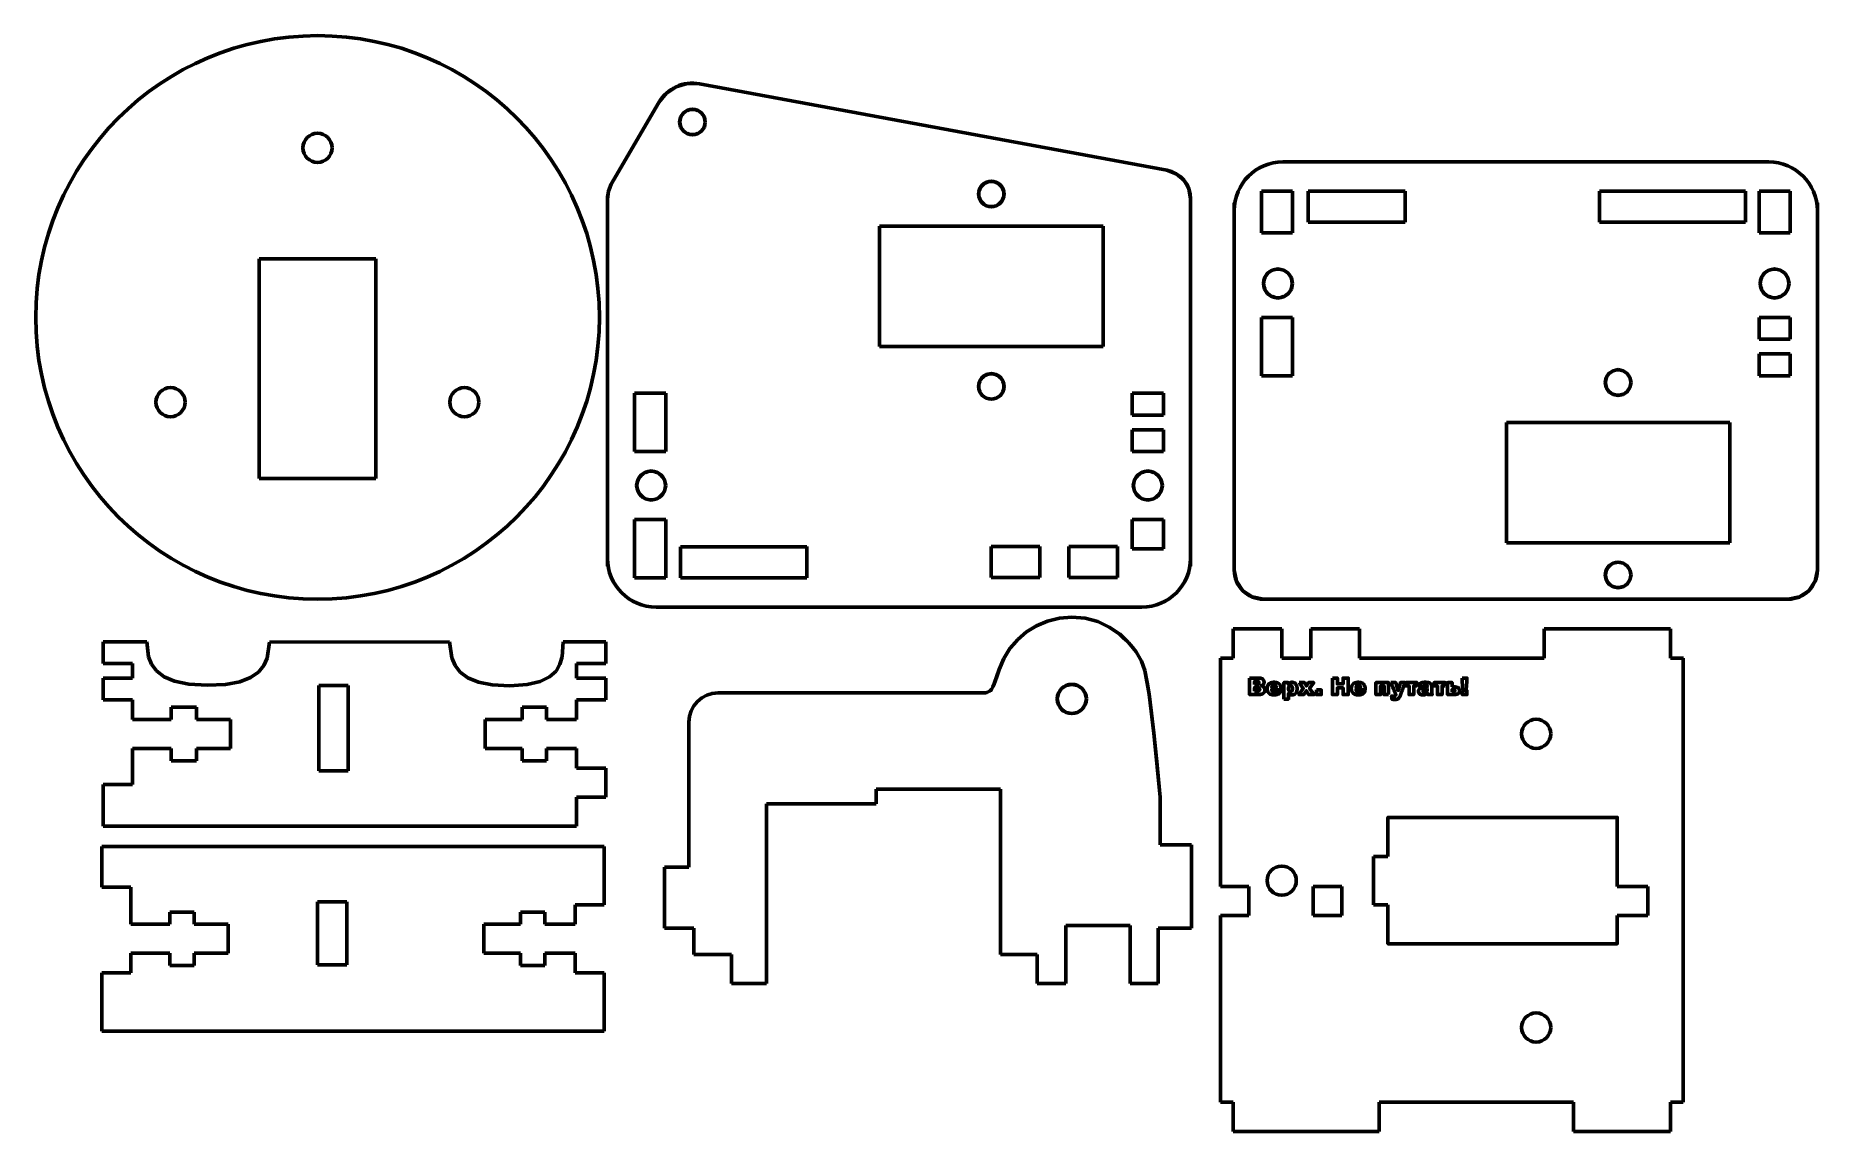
# Model space of a CAD drawing. Header units: millimetres. Extents: x -199 to -16, y -82 to 31.
import ezdxf

# ---------------------------------------------------------------- set-up
doc = ezdxf.new("R2010")
doc.units = ezdxf.units.MM
for name, pattern in [('K5LT32768', [0]), ('K5LT_AUXILIARY', [0]), ('K5LT_BASIC', [0])]:
    doc.linetypes.add(name, pattern=pattern)

msp = doc.modelspace()

# ---------------------------------------------------------------- linework, layer by layer
at = {"color": 1, "linetype": 'K5LT32768', "lineweight": 60, "true_color": 0xff0000}
for p, q in [((-134.28, 25.09), (-133.27, 25.75)), ((-133.27, 25.75), (-132.11, 26.08)), ((-132.11, 26.08), (-130.88, 26.05)), ((-130.88, 26.05), (-82.81, 17.16)), ((-82.81, 17.16), (-130.88, 26.05)), ((-139.95, 15.72), (-135.06, 24.13)), ((-135.06, 24.13), (-139.95, 15.72)), ((-135.06, 24.13), (-134.28, 25.09)), ((-132.93, 22.12), (-132.82, 22.63)), ((-132.82, 21.6), (-132.93, 22.12)), ((-132.82, 22.63), (-132.54, 23.05)), ((-132.54, 23.05), (-132.12, 23.34)), ((-132.12, 23.34), (-131.6, 23.44)), ((-131.6, 23.44), (-131.09, 23.34)), ((-131.09, 23.34), (-130.67, 23.05)), ((-130.67, 23.05), (-130.38, 22.63)), ((-130.38, 22.63), (-130.28, 22.12)), ((-130.28, 22.12), (-130.38, 21.6)), ((-132.54, 21.18), (-132.82, 21.6)), ((-132.12, 20.9), (-132.54, 21.18)), ((-131.6, 20.79), (-132.12, 20.9)), ((-131.09, 20.9), (-131.6, 20.79)), ((-130.67, 21.18), (-131.09, 20.9)), ((-130.38, 21.6), (-130.67, 21.18)), ((-82.81, 17.16), (-81.82, 16.79)), ((-81.82, 16.79), (-81.05, 16.13)), ((-20.86, 18.01), (-70.86, 18.01)), ((-140.35, 14.21), (-140.25, 14.99)), ((-140.25, 14.99), (-139.95, 15.72)), ((-102.18, 14.71), (-102.07, 15.23)), ((-102.07, 14.2), (-102.18, 14.71)), ((-102.07, 15.23), (-101.79, 15.65)), ((-101.79, 15.65), (-101.37, 15.93)), ((-101.37, 15.93), (-100.85, 16.04)), ((-100.85, 16.04), (-100.34, 15.93)), ((-100.34, 15.93), (-99.91, 15.65)), ((-99.91, 15.65), (-99.63, 15.23)), ((-99.63, 15.23), (-99.53, 14.71)), ((-99.53, 14.71), (-99.63, 14.2)), ((-81.05, 16.13), (-80.53, 15.25)), ((-80.53, 15.25), (-80.35, 14.21)), ((-73.06, 10.71), (-73.06, 15.01)), ((-73.06, 15.01), (-69.86, 15.01)), ((-73.06, 15.01), (-69.86, 15.01)), ((-73.06, 10.71), (-73.06, 15.01)), ((-69.86, 15.01), (-69.86, 10.71)), ((-69.86, 15.01), (-69.86, 10.71)), ((-68.26, 11.81), (-68.26, 15.01)), ((-68.26, 15.01), (-58.26, 15.01)), ((-68.26, 15.01), (-58.26, 15.01)), ((-68.26, 11.81), (-68.26, 15.01)), ((-58.26, 15.01), (-58.26, 11.81)), ((-58.26, 15.01), (-58.26, 11.81)), ((-38.26, 15.01), (-23.26, 15.01)), ((-38.26, 11.81), (-38.26, 15.01)), ((-38.26, 15.01), (-23.26, 15.01)), ((-38.26, 11.81), (-38.26, 15.01)), ((-23.26, 15.01), (-23.26, 11.81)), ((-23.26, 15.01), (-23.26, 11.81)), ((-21.86, 10.71), (-21.86, 15.01)), ((-21.86, 15.01), (-18.66, 15.01)), ((-21.86, 15.01), (-18.66, 15.01)), ((-21.86, 10.71), (-21.86, 15.01)), ((-18.66, 15.01), (-18.66, 10.71)), ((-18.66, 15.01), (-18.66, 10.71)), ((-140.35, -23.59), (-140.35, 14.21)), ((-140.35, 14.21), (-140.35, -22.79)), ((-101.79, 13.77), (-102.07, 14.2)), ((-101.37, 13.49), (-101.79, 13.77)), ((-100.85, 13.39), (-101.37, 13.49)), ((-100.34, 13.49), (-100.85, 13.39)), ((-99.91, 13.77), (-100.34, 13.49)), ((-99.63, 14.2), (-99.91, 13.77)), ((-80.35, 14.21), (-80.35, -23.59)), ((-80.35, -22.79), (-80.35, 14.21)), ((-75.86, 13.81), (-75.86, -23.99)), ((-75.86, 13.01), (-75.86, -23.99)), ((-15.86, -23.99), (-15.86, 13.81)), ((-15.86, -23.99), (-15.86, 13.01)), ((-112.35, -0.99), (-112.35, 11.41)), ((-112.35, 11.41), (-89.35, 11.41)), ((-89.35, 11.41), (-112.35, 11.41)), ((-112.35, 11.41), (-112.35, -0.99)), ((-89.35, 11.41), (-89.35, -0.99)), ((-89.35, -0.99), (-89.35, 11.41)), ((-58.26, 11.81), (-68.26, 11.81)), ((-58.26, 11.81), (-68.26, 11.81)), ((-23.26, 11.81), (-38.26, 11.81)), ((-23.26, 11.81), (-38.26, 11.81)), ((-69.86, 10.71), (-73.06, 10.71)), ((-69.86, 10.71), (-73.06, 10.71)), ((-18.66, 10.71), (-21.86, 10.71)), ((-18.66, 10.71), (-21.86, 10.71)), ((-176.18, -14.57), (-176.18, 8.03)), ((-176.18, 8.03), (-164.18, 8.03)), ((-164.18, 8.03), (-164.18, -14.57)), ((-72.74, 6.1), (-72.86, 5.51)), ((-72.86, 5.51), (-72.74, 4.93)), ((-72.42, 6.57), (-72.74, 6.1)), ((-71.94, 6.89), (-72.42, 6.57)), ((-71.36, 7.01), (-71.94, 6.89)), ((-70.77, 6.89), (-71.36, 7.01)), ((-70.3, 6.57), (-70.77, 6.89)), ((-69.98, 6.1), (-70.3, 6.57)), ((-69.86, 5.51), (-69.98, 6.1)), ((-69.98, 4.93), (-69.86, 5.51)), ((-21.64, 6.1), (-21.76, 5.51)), ((-21.76, 5.51), (-21.64, 4.93)), ((-21.32, 6.57), (-21.64, 6.1)), ((-20.84, 6.89), (-21.32, 6.57)), ((-20.26, 7.01), (-20.84, 6.89)), ((-19.67, 6.89), (-20.26, 7.01)), ((-19.2, 6.57), (-19.67, 6.89)), ((-18.88, 6.1), (-19.2, 6.57)), ((-18.76, 5.51), (-18.88, 6.1)), ((-18.88, 4.93), (-18.76, 5.51)), ((-72.74, 4.93), (-72.42, 4.45)), ((-72.42, 4.45), (-71.94, 4.13)), ((-71.94, 4.13), (-71.36, 4.01)), ((-71.36, 4.01), (-70.77, 4.13)), ((-70.77, 4.13), (-70.3, 4.45)), ((-70.3, 4.45), (-69.98, 4.93)), ((-21.64, 4.93), (-21.32, 4.45)), ((-21.32, 4.45), (-20.84, 4.13)), ((-20.84, 4.13), (-20.26, 4.01)), ((-20.26, 4.01), (-19.67, 4.13)), ((-19.67, 4.13), (-19.2, 4.45)), ((-19.2, 4.45), (-18.88, 4.93)), ((-73.06, 2.01), (-73.06, -3.99)), ((-69.86, 2.01), (-73.06, 2.01)), ((-73.06, 2.01), (-69.86, 2.01)), ((-73.06, -3.99), (-73.06, 2.01)), ((-69.86, -3.99), (-69.86, 2.01)), ((-69.86, 2.01), (-69.86, -3.99)), ((-21.86, -0.24), (-21.86, 2.01)), ((-21.86, 2.01), (-18.66, 2.01)), ((-21.86, 2.01), (-18.66, 2.01)), ((-21.86, -0.24), (-21.86, 2.01)), ((-18.66, 2.01), (-18.66, -0.24)), ((-18.66, 2.01), (-18.66, -0.24)), ((-89.35, -0.99), (-112.35, -0.99)), ((-112.35, -0.99), (-89.35, -0.99)), ((-18.66, -0.24), (-21.86, -0.24)), ((-18.66, -0.24), (-21.86, -0.24)), ((-21.86, -3.99), (-21.86, -1.74)), ((-21.86, -1.74), (-18.66, -1.74)), ((-21.86, -1.74), (-18.66, -1.74)), ((-21.86, -3.99), (-21.86, -1.74)), ((-18.66, -1.74), (-18.66, -3.99)), ((-18.66, -1.74), (-18.66, -3.99)), ((-36.87, -3.47), (-37.3, -3.75)), ((-36.36, -3.36), (-36.87, -3.47)), ((-35.84, -3.47), (-36.36, -3.36)), ((-35.42, -3.75), (-35.84, -3.47)), ((-102.18, -5.09), (-102.07, -4.57)), ((-102.07, -5.6), (-102.18, -5.09)), ((-102.07, -4.57), (-101.79, -4.15)), ((-101.79, -4.15), (-101.37, -3.87)), ((-101.37, -3.87), (-100.85, -3.76)), ((-100.85, -3.76), (-100.34, -3.87)), ((-100.34, -3.87), (-99.91, -4.15)), ((-99.91, -4.15), (-99.63, -4.57)), ((-99.63, -4.57), (-99.53, -5.09)), ((-99.53, -5.09), (-99.63, -5.6)), ((-73.06, -3.99), (-69.86, -3.99)), ((-69.86, -3.99), (-73.06, -3.99)), ((-37.58, -4.17), (-37.68, -4.69)), ((-37.68, -4.69), (-37.58, -5.2)), ((-37.3, -3.75), (-37.58, -4.17)), ((-37.58, -5.2), (-37.3, -5.63)), ((-35.14, -4.17), (-35.42, -3.75)), ((-35.42, -5.63), (-35.14, -5.2)), ((-35.03, -4.69), (-35.14, -4.17)), ((-35.14, -5.2), (-35.03, -4.69)), ((-18.66, -3.99), (-21.86, -3.99)), ((-18.66, -3.99), (-21.86, -3.99)), ((-134.35, -5.79), (-137.55, -5.79)), ((-137.55, -5.79), (-137.55, -11.79)), ((-137.55, -5.79), (-134.35, -5.79)), ((-137.55, -11.79), (-137.55, -5.79)), ((-134.35, -11.79), (-134.35, -5.79)), ((-134.35, -5.79), (-134.35, -11.79)), ((-101.79, -6.03), (-102.07, -5.6)), ((-101.37, -6.31), (-101.79, -6.03)), ((-100.85, -6.41), (-101.37, -6.31)), ((-100.34, -6.31), (-100.85, -6.41)), ((-99.91, -6.03), (-100.34, -6.31)), ((-99.63, -5.6), (-99.91, -6.03)), ((-83.15, -5.79), (-86.35, -5.79)), ((-86.35, -5.79), (-86.35, -8.04)), ((-83.15, -5.79), (-86.35, -5.79)), ((-86.35, -5.79), (-86.35, -8.04)), ((-83.15, -5.78), (-83.15, -5.79)), ((-83.15, -8.04), (-83.15, -5.78)), ((-83.15, -8.04), (-83.15, -5.79)), ((-37.3, -5.63), (-36.87, -5.91)), ((-36.87, -5.91), (-36.36, -6.01)), ((-36.36, -6.01), (-35.84, -5.91)), ((-35.84, -5.91), (-35.42, -5.63)), ((-86.35, -8.04), (-83.15, -8.04)), ((-86.35, -8.04), (-83.15, -8.04)), ((-24.86, -8.79), (-47.86, -8.79)), ((-47.86, -8.79), (-47.86, -21.19)), ((-47.86, -8.79), (-24.86, -8.79)), ((-47.86, -21.19), (-47.86, -8.79)), ((-24.86, -21.19), (-24.86, -8.79)), ((-24.86, -8.79), (-24.86, -21.19)), ((-86.35, -9.54), (-86.35, -9.54)), ((-86.35, -9.54), (-86.35, -11.79)), ((-83.15, -9.54), (-86.35, -9.54)), ((-83.15, -9.54), (-86.35, -9.54)), ((-86.35, -9.54), (-86.35, -11.79)), ((-83.15, -11.79), (-83.15, -9.54)), ((-83.15, -11.79), (-83.15, -9.54)), ((-137.55, -11.79), (-134.35, -11.79)), ((-134.35, -11.79), (-137.55, -11.79)), ((-86.35, -11.79), (-83.15, -11.79)), ((-86.35, -11.79), (-83.15, -11.79)), ((-164.18, -14.57), (-176.18, -14.57)), ((-137.23, -14.7), (-136.91, -14.23)), ((-136.91, -14.23), (-136.43, -13.91)), ((-136.43, -13.91), (-135.85, -13.79)), ((-135.85, -13.79), (-135.27, -13.91)), ((-135.27, -13.91), (-134.79, -14.23)), ((-134.79, -14.23), (-134.47, -14.7)), ((-86.13, -14.7), (-85.81, -14.23)), ((-85.81, -14.23), (-85.33, -13.91)), ((-85.33, -13.91), (-84.75, -13.79)), ((-84.75, -13.79), (-84.17, -13.91)), ((-84.17, -13.91), (-83.69, -14.23)), ((-83.69, -14.23), (-83.37, -14.7)), ((-137.35, -15.29), (-137.23, -14.7)), ((-137.23, -15.87), (-137.35, -15.29)), ((-136.91, -16.35), (-137.23, -15.87)), ((-136.43, -16.67), (-136.91, -16.35)), ((-134.79, -16.35), (-135.27, -16.67)), ((-134.47, -15.87), (-134.79, -16.35)), ((-134.47, -14.7), (-134.35, -15.29)), ((-134.35, -15.29), (-134.47, -15.87)), ((-86.25, -15.29), (-86.13, -14.7)), ((-86.13, -15.87), (-86.25, -15.29)), ((-85.81, -16.35), (-86.13, -15.87)), ((-85.33, -16.67), (-85.81, -16.35)), ((-83.69, -16.35), (-84.17, -16.67)), ((-83.37, -15.87), (-83.69, -16.35)), ((-83.37, -14.7), (-83.25, -15.29)), ((-83.25, -15.29), (-83.37, -15.87)), ((-135.85, -16.79), (-136.43, -16.67)), ((-135.27, -16.67), (-135.85, -16.79)), ((-84.75, -16.79), (-85.33, -16.67)), ((-84.17, -16.67), (-84.75, -16.79)), ((-134.35, -18.79), (-137.55, -18.79)), ((-137.55, -18.79), (-137.55, -24.79)), ((-137.55, -18.79), (-134.35, -18.79)), ((-137.55, -24.79), (-137.55, -18.79)), ((-134.35, -24.79), (-134.35, -18.79)), ((-134.35, -18.79), (-134.35, -24.79)), ((-83.15, -18.79), (-86.35, -18.79)), ((-86.35, -18.79), (-86.35, -21.79)), ((-86.35, -18.79), (-83.15, -18.79)), ((-86.35, -21.79), (-86.35, -18.79)), ((-83.15, -21.79), (-83.15, -18.79)), ((-83.15, -18.79), (-83.15, -21.79)), ((-119.85, -21.59), (-132.85, -21.59)), ((-132.85, -21.59), (-132.85, -24.79)), ((-132.85, -21.59), (-119.85, -21.59)), ((-132.85, -24.79), (-132.85, -21.59)), ((-119.85, -21.55), (-119.85, -21.59)), ((-119.85, -24.79), (-119.85, -21.55)), ((-119.85, -21.59), (-119.85, -24.79)), ((-100.86, -24.75), (-100.86, -21.55)), ((-100.86, -21.55), (-95.86, -21.55)), ((-100.86, -21.55), (-95.86, -21.55)), ((-100.86, -24.75), (-100.86, -21.55)), ((-95.86, -21.55), (-95.86, -24.75)), ((-95.86, -21.55), (-95.86, -24.75)), ((-92.86, -24.75), (-92.86, -21.55)), ((-92.86, -21.55), (-87.86, -21.55)), ((-92.86, -21.55), (-87.86, -21.55)), ((-92.86, -24.75), (-92.86, -21.55)), ((-87.86, -21.55), (-87.86, -24.75)), ((-87.86, -21.55), (-87.86, -24.75)), ((-86.35, -21.79), (-83.15, -21.79)), ((-83.15, -21.79), (-86.35, -21.79)), ((-47.86, -21.19), (-24.86, -21.19)), ((-24.86, -21.19), (-47.86, -21.19)), ((-37.3, -23.55), (-37.58, -23.97)), ((-36.87, -23.27), (-37.3, -23.55)), ((-36.36, -23.16), (-36.87, -23.27)), ((-35.84, -23.27), (-36.36, -23.16)), ((-35.42, -23.55), (-35.84, -23.27)), ((-35.14, -23.97), (-35.42, -23.55)), ((-137.55, -24.79), (-134.35, -24.79)), ((-134.35, -24.79), (-137.55, -24.79)), ((-132.85, -24.79), (-119.85, -24.79)), ((-119.85, -24.79), (-132.85, -24.79)), ((-95.86, -24.75), (-100.86, -24.75)), ((-95.86, -24.75), (-100.86, -24.75)), ((-87.86, -24.75), (-92.86, -24.75)), ((-87.86, -24.75), (-92.86, -24.75)), ((-75.86, -23.99), (-75.63, -25.14)), ((-75.63, -25.14), (-74.98, -26.11)), ((-37.58, -23.97), (-37.68, -24.49)), ((-37.68, -24.49), (-37.58, -25)), ((-37.58, -25), (-37.3, -25.43)), ((-37.3, -25.43), (-36.87, -25.71)), ((-35.84, -25.71), (-35.42, -25.43)), ((-35.42, -25.43), (-35.14, -25)), ((-35.03, -24.49), (-35.14, -23.97)), ((-35.14, -25), (-35.03, -24.49)), ((-16.74, -26.11), (-16.09, -25.14)), ((-16.09, -25.14), (-15.86, -23.99)), ((-74.98, -26.11), (-74.01, -26.76)), ((-74.01, -26.76), (-72.86, -26.99)), ((-72.86, -26.99), (-18.86, -26.99)), ((-72.86, -26.99), (-18.86, -26.99)), ((-36.87, -25.71), (-36.36, -25.81)), ((-36.36, -25.81), (-35.84, -25.71)), ((-18.86, -26.99), (-17.71, -26.76)), ((-17.71, -26.76), (-16.74, -26.11)), ((-135.35, -27.79), (-85.35, -27.79)), ((-95.06, -29.25), (-96.19, -29.73)), ((-96.19, -29.73), (-95.06, -29.25)), ((-93.85, -28.95), (-95.06, -29.25)), ((-95.06, -29.25), (-93.85, -28.95)), ((-92.57, -28.85), (-93.85, -28.95)), ((-93.85, -28.95), (-92.57, -28.85)), ((-91.2, -28.93), (-92.57, -28.85)), ((-92.57, -28.85), (-91.2, -28.93)), ((-89.9, -29.28), (-91.2, -28.93)), ((-91.2, -28.93), (-89.9, -29.28)), ((-88.71, -29.85), (-89.9, -29.28)), ((-89.9, -29.28), (-88.71, -29.85)), ((-98.14, -31.15), (-98.93, -32.06)), ((-98.54, -31.6), (-98.14, -31.15)), ((-97.22, -30.36), (-98.14, -31.15)), ((-98.14, -31.15), (-97.22, -30.36)), ((-96.19, -29.73), (-97.22, -30.36)), ((-97.22, -30.36), (-96.19, -29.73)), ((-87.64, -30.59), (-88.71, -29.85)), ((-88.71, -29.85), (-87.64, -30.59)), ((-86.72, -31.46), (-87.64, -30.59)), ((-87.64, -30.59), (-87.18, -31.03)), ((-87.18, -31.03), (-86.72, -31.46)), ((-70.96, -30.05), (-75.96, -30.05)), ((-75.96, -30.05), (-75.96, -33.05)), ((-75.96, -33.05), (-75.96, -30.05)), ((-75.96, -30.05), (-70.96, -30.05)), ((-70.96, -33.05), (-70.96, -30.05)), ((-70.96, -30.05), (-70.96, -33.05)), ((-62.96, -30.05), (-67.96, -30.05)), ((-67.96, -30.05), (-67.96, -33.05)), ((-67.96, -33.05), (-67.96, -30.05)), ((-67.96, -30.05), (-62.96, -30.05)), ((-62.96, -33.05), (-62.96, -30.05)), ((-62.96, -30.05), (-62.96, -33.05)), ((-30.96, -30.05), (-43.96, -30.05)), ((-43.96, -30.05), (-43.96, -33.05)), ((-43.96, -33.05), (-43.96, -30.05)), ((-43.96, -30.05), (-30.96, -30.05)), ((-30.96, -33.05), (-30.96, -30.05)), ((-30.96, -30.05), (-30.96, -33.05)), ((-192.23, -31.36), (-187.75, -31.36)), ((-192.23, -33.6), (-192.23, -31.36)), ((-187.75, -31.36), (-187.56, -32.92)), ((-187.56, -32.92), (-187.26, -33.68)), ((-175.36, -33.06), (-175.12, -31.41)), ((-175.12, -31.41), (-156.59, -31.36)), ((-156.35, -33.02), (-156.59, -31.36)), ((-145.02, -32.93), (-145.24, -33.68)), ((-144.91, -31.36), (-145.02, -32.93)), ((-144.91, -31.36), (-140.53, -31.36)), ((-140.53, -33.6), (-140.53, -31.36)), ((-98.93, -32.06), (-99.58, -33.09)), ((-99.58, -33.09), (-98.93, -32.06)), ((-98.93, -32.06), (-98.54, -31.6)), ((-85.96, -32.41), (-86.72, -31.46)), ((-86.72, -31.46), (-86.34, -31.93)), ((-86.34, -31.93), (-85.96, -32.41)), ((-85.4, -33.38), (-85.96, -32.41)), ((-85.96, -32.41), (-85.68, -32.89)), ((-85.68, -32.89), (-85.4, -33.38)), ((-189.23, -33.6), (-192.23, -33.6)), ((-189.23, -35.1), (-189.23, -33.6)), ((-187.26, -33.68), (-186.75, -34.37)), ((-186.75, -34.37), (-185.97, -34.96)), ((-177.06, -35.05), (-176.25, -34.49)), ((-175.7, -33.81), (-176.25, -34.49)), ((-175.7, -33.81), (-175.36, -33.06)), ((-156.02, -33.8), (-156.35, -33.02)), ((-155.49, -34.49), (-156.02, -33.8)), ((-154.71, -35.08), (-155.49, -34.49)), ((-145.64, -34.38), (-146.3, -34.98)), ((-145.24, -33.68), (-145.64, -34.38)), ((-140.53, -33.6), (-143.53, -33.6)), ((-143.53, -33.6), (-143.53, -35.1)), ((-100.06, -34.22), (-100.55, -35.68)), ((-100.3, -34.95), (-100.06, -34.22)), ((-99.58, -33.09), (-100.06, -34.22)), ((-100.06, -34.22), (-99.58, -33.09)), ((-85.05, -34.33), (-85.4, -33.38)), ((-85.4, -33.38), (-85.22, -33.85)), ((-85.22, -33.85), (-85.05, -34.33)), ((-84.61, -36.77), (-85.05, -34.33)), ((-85.05, -34.33), (-84.83, -35.55)), ((-75.96, -33.05), (-77.26, -33.05)), ((-77.26, -33.05), (-77.26, -56.55)), ((-77.26, -33.05), (-75.96, -33.05)), ((-77.26, -56.55), (-77.26, -33.05)), ((-67.96, -33.05), (-70.96, -33.05)), ((-70.96, -33.05), (-67.96, -33.05)), ((-43.96, -33.05), (-62.96, -33.05)), ((-62.96, -33.05), (-43.96, -33.05)), ((-29.66, -33.05), (-30.96, -33.05)), ((-30.96, -33.05), (-29.66, -33.05)), ((-29.64, -33.05), (-29.66, -33.05)), ((-29.66, -33.05), (-29.66, -78.75)), ((-192.23, -35.1), (-189.23, -35.1)), ((-192.23, -37.36), (-192.23, -35.1)), ((-185.97, -34.96), (-184.88, -35.43)), ((-184.88, -35.43), (-183.42, -35.74)), ((-181.54, -35.85), (-183.42, -35.74)), ((-179.66, -35.76), (-181.54, -35.85)), ((-178.18, -35.49), (-179.66, -35.76)), ((-177.06, -35.05), (-178.18, -35.49)), ((-170.03, -44.66), (-170.03, -35.86)), ((-170.03, -35.86), (-167.03, -35.86)), ((-167.03, -35.86), (-167.03, -44.66)), ((-153.63, -35.53), (-154.71, -35.08)), ((-152.21, -35.81), (-153.63, -35.53)), ((-150.4, -35.9), (-152.21, -35.81)), ((-148.62, -35.77), (-150.4, -35.9)), ((-147.27, -35.45), (-148.62, -35.77)), ((-146.3, -34.98), (-147.27, -35.45)), ((-143.53, -35.1), (-140.53, -35.1)), ((-140.53, -37.36), (-140.53, -35.1)), ((-101.61, -36.63), (-128.97, -36.63)), ((-100.68, -36.01), (-100.55, -35.68)), ((-100.55, -35.68), (-100.3, -34.95)), ((-93.63, -36.19), (-93.95, -36.67)), ((-93.16, -35.87), (-93.63, -36.19)), ((-92.57, -35.75), (-93.16, -35.87)), ((-91.99, -35.87), (-92.57, -35.75)), ((-91.51, -36.19), (-91.99, -35.87)), ((-91.19, -36.67), (-91.51, -36.19)), ((-84.83, -35.55), (-84.61, -36.77)), ((-189.23, -37.36), (-192.23, -37.36)), ((-189.23, -39.36), (-189.23, -37.36)), ((-182.63, -38.11), (-185.23, -38.11)), ((-185.23, -38.11), (-185.23, -39.36)), ((-182.63, -39.36), (-182.63, -38.11)), ((-146.63, -38.11), (-149.13, -38.11)), ((-149.13, -38.11), (-149.13, -39.36)), ((-146.63, -39.36), (-146.63, -38.11)), ((-140.53, -37.36), (-143.53, -37.36)), ((-143.53, -37.36), (-143.53, -39.36)), ((-93.95, -36.67), (-94.07, -37.25)), ((-94.07, -37.25), (-93.95, -37.84)), ((-93.95, -37.84), (-93.63, -38.31)), ((-93.63, -38.31), (-93.16, -38.64)), ((-91.99, -38.64), (-91.51, -38.31)), ((-91.51, -38.31), (-91.19, -37.84)), ((-91.07, -37.25), (-91.19, -36.67)), ((-91.19, -37.84), (-91.07, -37.25)), ((-84.12, -40.76), (-84.61, -36.77)), ((-84.61, -36.77), (-84.36, -38.76)), ((-185.23, -39.36), (-189.23, -39.36)), ((-179.13, -39.36), (-182.63, -39.36)), ((-179.13, -42.36), (-179.13, -39.36)), ((-149.13, -39.36), (-152.93, -39.36)), ((-152.93, -39.36), (-152.93, -42.36)), ((-143.53, -39.36), (-146.63, -39.36)), ((-131.97, -39.63), (-131.97, -47.49)), ((-93.16, -38.64), (-92.57, -38.75)), ((-92.57, -38.75), (-91.99, -38.64)), ((-84.36, -38.76), (-84.12, -40.76)), ((-83.47, -47.35), (-84.12, -40.76)), ((-84.12, -40.76), (-83.79, -44.06)), ((-189.23, -46.06), (-189.23, -42.36)), ((-189.23, -42.36), (-185.23, -42.36)), ((-185.23, -42.36), (-185.23, -43.61)), ((-185.23, -43.61), (-182.63, -43.61)), ((-182.63, -43.61), (-182.63, -42.36)), ((-182.63, -42.36), (-179.13, -42.36)), ((-152.93, -42.36), (-149.13, -42.36)), ((-149.13, -42.36), (-149.13, -43.61)), ((-149.13, -43.61), (-146.63, -43.61)), ((-146.63, -43.61), (-146.63, -42.36)), ((-146.63, -42.36), (-143.53, -42.36)), ((-143.53, -42.36), (-143.53, -44.36)), ((-167.03, -44.66), (-170.03, -44.66)), ((-143.53, -44.36), (-140.53, -44.36)), ((-140.53, -47.36), (-140.53, -44.36)), ((-83.79, -44.06), (-83.47, -47.35)), ((-192.23, -46.06), (-189.23, -46.06)), ((-192.23, -50.36), (-192.23, -46.06)), ((-140.53, -47.36), (-143.53, -47.36)), ((-143.53, -47.36), (-143.53, -50.36)), ((-131.97, -47.49), (-131.97, -54.55)), ((-131.97, -54.55), (-131.97, -47.49)), ((-99.9, -46.55), (-112.7, -46.55)), ((-112.7, -46.55), (-112.7, -48.05)), ((-99.9, -63.55), (-99.9, -46.55)), ((-83.47, -52.25), (-83.47, -47.35)), ((-83.47, -47.35), (-83.47, -49.8)), ((-112.7, -48.05), (-124, -48.05)), ((-124, -66.55), (-124, -48.05)), ((-143.53, -50.36), (-192.23, -50.36)), ((-83.47, -49.8), (-83.47, -52.25)), ((-192.38, -56.63), (-192.38, -52.43)), ((-192.38, -52.43), (-140.68, -52.43)), ((-140.68, -52.43), (-140.68, -58.43)), ((-80.48, -52.25), (-83.48, -52.25)), ((-83.47, -52.25), (-80.27, -52.25)), ((-80.27, -60.85), (-80.27, -52.25)), ((-80.27, -52.25), (-80.27, -60.85)), ((-131.97, -54.55), (-134.47, -54.55)), ((-134.47, -60.85), (-134.47, -54.55)), ((-134.47, -54.55), (-131.97, -54.55)), ((-60.04, -53.45), (-61.54, -53.45)), ((-61.54, -53.45), (-61.54, -58.45)), ((-189.38, -56.63), (-192.38, -56.63)), ((-189.38, -60.43), (-189.38, -56.63)), ((-74.36, -56.55), (-77.26, -56.55)), ((-74.36, -59.55), (-74.36, -56.55)), ((-64.79, -56.55), (-67.72, -56.55)), ((-67.72, -56.55), (-67.72, -59.55)), ((-64.79, -59.55), (-64.79, -56.55)), ((-36.44, -56.55), (-33.31, -56.55)), ((-36.44, -56.55), (-33.31, -56.55)), ((-33.31, -56.55), (-33.31, -59.55)), ((-33.31, -56.55), (-33.31, -59.55)), ((-170.18, -58.13), (-170.18, -64.63)), ((-167.18, -58.13), (-170.18, -58.13)), ((-167.18, -64.63), (-167.18, -58.13)), ((-140.68, -58.43), (-143.68, -58.43)), ((-143.68, -58.43), (-143.68, -60.43)), ((-61.54, -58.45), (-60.04, -58.45)), ((-185.38, -60.43), (-189.38, -60.43)), ((-182.88, -59.18), (-185.38, -59.18)), ((-185.38, -59.18), (-185.38, -60.43)), ((-182.88, -60.43), (-182.88, -59.18)), ((-179.38, -60.43), (-182.88, -60.43)), ((-179.38, -63.43), (-179.38, -60.43)), ((-149.28, -60.43), (-153.08, -60.43)), ((-153.08, -60.43), (-153.08, -63.43)), ((-146.78, -59.18), (-149.28, -59.18)), ((-149.28, -59.18), (-149.28, -60.43)), ((-146.78, -60.43), (-146.78, -59.18)), ((-143.68, -60.43), (-146.78, -60.43)), ((-74.36, -59.55), (-77.26, -59.55)), ((-77.26, -59.55), (-77.26, -78.75)), ((-77.26, -78.75), (-77.26, -59.55)), ((-77.26, -59.55), (-74.36, -59.55)), ((-67.72, -59.55), (-64.79, -59.55)), ((-33.31, -59.55), (-36.44, -59.55)), ((-29.66, -78.75), (-29.66, -59.55)), ((-131.45, -60.85), (-134.47, -60.85)), ((-131.45, -60.85), (-131.45, -63.55)), ((-93.2, -60.55), (-86.57, -60.55)), ((-93.2, -66.55), (-93.2, -60.55)), ((-86.57, -66.55), (-86.57, -60.55)), ((-83.67, -63.55), (-83.67, -60.85)), ((-83.67, -60.85), (-80.27, -60.85)), ((-189.38, -65.43), (-189.38, -63.43)), ((-189.38, -63.43), (-185.38, -63.43)), ((-185.38, -63.43), (-185.38, -64.68)), ((-182.88, -64.68), (-182.88, -63.43)), ((-182.88, -63.43), (-179.38, -63.43)), ((-153.08, -63.43), (-149.28, -63.43)), ((-149.28, -63.43), (-149.28, -64.68)), ((-146.78, -64.68), (-146.78, -63.43)), ((-146.78, -63.43), (-143.68, -63.43)), ((-143.68, -63.43), (-143.68, -65.43)), ((-127.57, -63.55), (-131.45, -63.55)), ((-127.57, -63.55), (-127.57, -66.55)), ((-99.9, -63.55), (-96.13, -63.55)), ((-96.13, -63.55), (-96.13, -66.55)), ((-83.67, -63.55), (-83.67, -66.55)), ((-192.38, -71.43), (-192.38, -65.43)), ((-192.38, -65.43), (-189.38, -65.43)), ((-185.38, -64.68), (-182.88, -64.68)), ((-170.18, -64.63), (-167.18, -64.63)), ((-149.28, -64.68), (-146.78, -64.68)), ((-143.68, -65.43), (-140.68, -65.43)), ((-140.68, -65.43), (-140.68, -71.43)), ((-127.57, -66.55), (-124, -66.55)), ((-96.13, -66.55), (-93.2, -66.55)), ((-83.67, -66.55), (-86.57, -66.55)), ((-140.68, -71.43), (-192.38, -71.43)), ((-77.26, -78.75), (-75.96, -78.75)), ((-75.96, -78.75), (-77.26, -78.75)), ((-75.96, -78.75), (-75.96, -81.75)), ((-75.96, -81.75), (-75.96, -78.75)), ((-60.96, -81.75), (-60.96, -78.75)), ((-60.96, -78.75), (-40.96, -78.75)), ((-40.96, -78.75), (-60.96, -78.75)), ((-60.96, -78.75), (-60.96, -81.75)), ((-40.96, -78.75), (-40.96, -81.75)), ((-40.96, -81.75), (-40.96, -78.75)), ((-30.96, -81.75), (-30.96, -78.75)), ((-30.96, -78.75), (-29.66, -78.75)), ((-29.66, -78.75), (-30.96, -78.75)), ((-30.96, -78.75), (-30.96, -81.75)), ((-75.96, -81.75), (-60.96, -81.75)), ((-60.96, -81.75), (-75.96, -81.75)), ((-40.96, -81.75), (-30.96, -81.75)), ((-30.96, -81.75), (-40.96, -81.75))]:
    msp.add_line(p, q, dxfattribs=at)
at = {"color": 232, "linetype": 'K5LT_AUXILIARY', "lineweight": 18, "true_color": 0xc52b79}
for p, q in [((-175.03, -31.42), (-156.59, -31.36)), ((-175.7, -33.81), (-176.25, -34.49)), ((-181.54, -35.85), (-183.42, -35.74)), ((-179.66, -35.76), (-181.54, -35.85)), ((-178.18, -35.49), (-179.66, -35.76)), ((-177.06, -35.05), (-178.18, -35.49)), ((-192.38, -52.43), (-140.68, -52.43)), ((-192.38, -56.63), (-192.38, -52.43)), ((-140.68, -52.43), (-140.68, -58.43)), ((-189.38, -56.63), (-192.38, -56.63)), ((-189.38, -60.43), (-189.38, -56.63)), ((-167.18, -58.13), (-170.18, -58.13)), ((-170.18, -58.13), (-170.18, -64.63)), ((-167.18, -64.63), (-167.18, -58.13)), ((-143.68, -58.43), (-143.68, -60.43)), ((-143.68, -60.43), (-143.68, -58.43)), ((-143.68, -58.43), (-140.68, -58.43)), ((-185.38, -60.43), (-189.38, -60.43)), ((-182.88, -59.18), (-185.38, -59.18)), ((-185.38, -59.18), (-185.38, -60.43)), ((-182.88, -60.43), (-182.88, -59.18)), ((-179.38, -60.43), (-182.88, -60.43)), ((-179.38, -63.43), (-179.38, -60.43)), ((-149.28, -60.43), (-153.08, -60.43)), ((-153.08, -60.43), (-153.08, -63.43)), ((-146.78, -59.18), (-149.28, -59.18)), ((-149.28, -59.18), (-149.28, -60.43)), ((-146.78, -60.43), (-146.78, -59.18)), ((-143.68, -60.43), (-146.78, -60.43)), ((-189.38, -65.43), (-189.38, -63.43)), ((-189.38, -63.43), (-185.38, -63.43)), ((-185.38, -63.43), (-185.38, -64.68)), ((-182.88, -64.68), (-182.88, -63.43)), ((-182.88, -63.43), (-179.38, -63.43)), ((-153.08, -63.43), (-149.28, -63.43)), ((-149.28, -63.43), (-149.28, -64.68)), ((-146.78, -64.68), (-146.78, -63.43)), ((-146.78, -63.43), (-143.68, -63.43)), ((-143.68, -65.43), (-143.68, -63.43)), ((-143.68, -63.43), (-143.68, -65.43)), ((-192.38, -71.43), (-192.38, -65.43)), ((-192.38, -65.43), (-189.38, -65.43)), ((-185.38, -64.68), (-182.88, -64.68)), ((-170.18, -64.63), (-167.18, -64.63)), ((-149.28, -64.68), (-146.78, -64.68)), ((-140.68, -65.43), (-143.68, -65.43)), ((-140.68, -65.43), (-140.68, -71.43)), ((-140.68, -71.43), (-192.38, -71.43))]:
    msp.add_line(p, q, dxfattribs=at)
at = {"color": 143, "linetype": 'K5LT_BASIC', "lineweight": 60, "true_color": 0x33acca}
for points in [[(-69.19, -35.57), (-68.63, -35.57), (-68.43, -35.91), (-68.2, -35.57), (-67.68, -35.57), (-68.1, -36.16), (-67.65, -36.8), (-68.2, -36.8), (-68.43, -36.41), (-68.7, -36.8), (-69.21, -36.8), (-68.76, -36.16)], [(-67.41, -36.33), (-66.91, -36.33), (-66.91, -36.8), (-67.41, -36.8)], [(-65.76, -35.1), (-65.24, -35.1), (-65.24, -35.7), (-64.66, -35.7), (-64.66, -35.1), (-64.13, -35.1), (-64.13, -36.8), (-64.66, -36.8), (-64.66, -36.11), (-65.24, -36.11), (-65.24, -36.8), (-65.76, -36.8)], [(-59.97, -36.8), (-60.44, -36.8), (-60.44, -35.91), (-60.8, -35.91), (-60.8, -36.8), (-61.28, -36.8), (-61.28, -35.57), (-59.97, -35.57)], [(-57.04, -35.91), (-57.38, -35.91), (-57.38, -36.8), (-57.86, -36.8), (-57.86, -35.91), (-58.2, -35.91), (-58.2, -35.57), (-57.04, -35.57)], [(-54.14, -35.91), (-54.48, -35.91), (-54.48, -36.8), (-54.95, -36.8), (-54.95, -35.91), (-55.3, -35.91), (-55.3, -35.57), (-54.14, -35.57)], [(-52.41, -35.1), (-51.91, -35.1), (-51.91, -35.49), (-52.01, -36.27), (-52.32, -36.27), (-52.41, -35.49)], [(-52.39, -36.39), (-51.92, -36.39), (-51.92, -36.8), (-52.39, -36.8)]]:
    msp.add_lwpolyline(points, close=True, dxfattribs=at)
at = {"color": 1, "linetype": 'K5LT32768', "lineweight": 60, "true_color": 0xff0000}
for points in [[(-36.44, -56.55), (-36.44, -49.45), (-60.04, -49.45), (-60.04, -53.45)], [(-60.04, -58.45), (-60.04, -62.45), (-36.44, -62.45), (-36.44, -59.55)]]:
    msp.add_lwpolyline(points, dxfattribs=at)
for centre, radius in [((-170.18, 2.01), 29), ((-131.6, 22.12), 1.3), ((-170.18, 19.46), 1.5), ((-100.85, 14.71), 1.3), ((-71.36, 5.51), 1.47), ((-20.26, 5.51), 1.47), ((-36.36, -4.69), 1.3), ((-185.3, -6.71), 1.5), ((-155.07, -6.71), 1.5), ((-100.85, -5.09), 1.3), ((-135.85, -15.29), 1.47), ((-84.75, -15.29), 1.47), ((-36.36, -24.49), 1.3), ((-92.57, -37.25), 1.5), ((-44.79, -40.84), 1.5), ((-70.97, -55.95), 1.5), ((-44.79, -71.06), 1.5)]:
    msp.add_circle(centre, radius, dxfattribs=at)
for centre, radius, start, end in [((-131.6, 22.12), 4, 79.5226, 149.8517), ((-83.35, 14.21), 3, 0.002, 79.5239), ((-70.86, 13.01), 5, 90, 179.9997), ((-20.86, 13.01), 5, 0, 90), ((-137.35, 14.21), 3, 149.8493, 179.9979), ((-135.35, -22.79), 5, 180.0002, 270), ((-85.35, -22.79), 5, 270, 359.9997), ((-72.86, -23.99), 3, 179.9981, 270.0019), ((-18.86, -23.99), 3, 269.9915, 0.0085), ((-128.97, -39.63), 3, 90, 180), ((-101.61, -35.63), 1, 270, 337.6042)]:
    msp.add_arc(centre, radius, start, end, dxfattribs=at)
at = {"color": 143, "linetype": 'K5LT_BASIC', "lineweight": 60, "true_color": 0x33acca}
for points, knots in [([(-74.29, -35.1), (-73.8, -35.1), (-73.3, -35.1), (-73.06, -35.1), (-72.92, -35.22), (-72.79, -35.34), (-72.79, -35.53), (-72.79, -35.68), (-72.89, -35.78), (-72.95, -35.86), (-73.07, -35.9), (-72.89, -35.94), (-72.8, -36.05), (-72.71, -36.16), (-72.71, -36.32), (-72.71, -36.45), (-72.77, -36.56), (-72.84, -36.66), (-72.94, -36.72), (-73.01, -36.76), (-73.14, -36.78), (-73.32, -36.8), (-73.38, -36.8), (-73.83, -36.8), (-74.29, -36.8), (-74.29, -35.95), (-74.29, -35.1)], [0, 0, 0, 2.00739, 2.00739, 2.836578, 2.836578, 3.529403, 3.529403, 4.104119, 4.104119, 4.54893, 4.54893, 5.191041, 5.191041, 5.779093, 5.779093, 6.285057, 6.285057, 6.7738, 6.7738, 7.199015, 7.199015, 7.682115, 7.682115, 9.533577, 9.533577, 13, 13, 13]), ([(-73.76, -35.77), (-73.64, -35.77), (-73.53, -35.77), (-73.4, -35.77), (-73.36, -35.73), (-73.31, -35.68), (-73.31, -35.6), (-73.31, -35.53), (-73.36, -35.49), (-73.4, -35.45), (-73.52, -35.45), (-73.64, -35.45), (-73.76, -35.45), (-73.76, -35.61), (-73.76, -35.77)], [0, 0, 0, 1.140678, 1.140678, 2.037559, 2.037559, 2.713245, 2.713245, 3.359234, 3.359234, 4.238176, 4.238176, 5.396108, 5.396108, 7, 7, 7]), ([(-73.76, -36.44), (-73.62, -36.44), (-73.49, -36.44), (-73.35, -36.44), (-73.3, -36.39), (-73.24, -36.34), (-73.24, -36.26), (-73.24, -36.19), (-73.3, -36.14), (-73.35, -36.09), (-73.49, -36.09), (-73.62, -36.09), (-73.76, -36.09), (-73.76, -36.27), (-73.76, -36.44)], [0, 0, 0, 1.199279, 1.199279, 2.099689, 2.099689, 2.749392, 2.749392, 3.364866, 3.364866, 4.26916, 4.26916, 5.463268, 5.463268, 7, 7, 7]), ([(-71.05, -36.3), (-71.52, -36.3), (-71.99, -36.3), (-71.98, -36.42), (-71.93, -36.47), (-71.86, -36.56), (-71.75, -36.56), (-71.68, -36.56), (-71.62, -36.52), (-71.58, -36.5), (-71.54, -36.44), (-71.3, -36.46), (-71.07, -36.48), (-71.18, -36.67), (-71.33, -36.75), (-71.48, -36.83), (-71.76, -36.83), (-72.01, -36.83), (-72.15, -36.76), (-72.29, -36.69), (-72.38, -36.54), (-72.47, -36.39), (-72.47, -36.19), (-72.47, -35.9), (-72.29, -35.72), (-72.1, -35.54), (-71.78, -35.54), (-71.51, -35.54), (-71.36, -35.62), (-71.21, -35.7), (-71.13, -35.85), (-71.05, -36.01), (-71.05, -36.25), (-71.05, -36.28), (-71.05, -36.3)], [0, 0, 0, 2.5671, 2.5671, 3.066142, 3.066142, 3.616132, 3.616132, 3.991421, 3.991421, 4.301832, 4.301832, 5.569074, 5.569074, 6.590626, 6.590626, 7.796949, 7.796949, 8.868002, 8.868002, 9.748846, 9.748846, 10.755703, 10.755703, 12.16382, 12.16382, 13.671868, 13.671868, 14.836776, 14.836776, 15.745234, 15.745234, 16.854682, 16.854682, 17, 17, 17]), ([(-71.53, -36.08), (-71.54, -35.94), (-71.6, -35.88), (-71.66, -35.82), (-71.76, -35.82), (-71.87, -35.82), (-71.94, -35.91), (-71.98, -35.97), (-71.99, -36.08), (-71.76, -36.08), (-71.53, -36.08)], [0, 0, 0, 0.866101, 0.866101, 1.562824, 1.562824, 2.406464, 2.406464, 3.123803, 3.123803, 5, 5, 5]), ([(-70.75, -37.27), (-70.75, -36.42), (-70.75, -35.57), (-70.52, -35.57), (-70.3, -35.57), (-70.3, -35.66), (-70.3, -35.75), (-70.21, -35.63), (-70.13, -35.59), (-70.03, -35.54), (-69.91, -35.54), (-69.66, -35.54), (-69.52, -35.73), (-69.39, -35.92), (-69.39, -36.2), (-69.39, -36.51), (-69.54, -36.67), (-69.68, -36.83), (-69.91, -36.83), (-70.02, -36.83), (-70.11, -36.8), (-70.2, -36.76), (-70.27, -36.68), (-70.27, -36.98), (-70.27, -37.27), (-70.51, -37.27), (-70.75, -37.27)], [0, 0, 0, 3.616571, 3.616571, 4.557335, 4.557335, 4.941508, 4.941508, 5.430316, 5.430316, 5.932899, 5.932899, 6.875505, 6.875505, 7.928414, 7.928414, 8.999397, 8.999397, 9.887172, 9.887172, 10.318541, 10.318541, 10.734824, 10.734824, 11.985117, 11.985117, 13, 13, 13]), ([(-70.27, -36.19), (-70.27, -36.34), (-70.21, -36.41), (-70.15, -36.48), (-70.06, -36.48), (-69.97, -36.48), (-69.92, -36.41), (-69.86, -36.34), (-69.86, -36.18), (-69.86, -36.03), (-69.92, -35.96), (-69.98, -35.89), (-70.06, -35.89), (-70.15, -35.89), (-70.21, -35.96), (-70.27, -36.03), (-70.27, -36.19)], [0, 0, 0, 1.142945, 1.142945, 2.011539, 2.011539, 2.795704, 2.795704, 3.993601, 3.993601, 5.144265, 5.144265, 5.949468, 5.949468, 6.797336, 6.797336, 8, 8, 8]), ([(-62.38, -36.3), (-62.85, -36.3), (-63.32, -36.3), (-63.31, -36.42), (-63.26, -36.47), (-63.19, -36.56), (-63.08, -36.56), (-63.01, -36.56), (-62.95, -36.52), (-62.91, -36.5), (-62.87, -36.44), (-62.64, -36.46), (-62.4, -36.48), (-62.51, -36.67), (-62.66, -36.75), (-62.81, -36.83), (-63.1, -36.83), (-63.34, -36.83), (-63.48, -36.76), (-63.62, -36.69), (-63.71, -36.54), (-63.81, -36.39), (-63.81, -36.19), (-63.81, -35.9), (-63.62, -35.72), (-63.44, -35.54), (-63.11, -35.54), (-62.84, -35.54), (-62.69, -35.62), (-62.54, -35.7), (-62.46, -35.85), (-62.38, -36.01), (-62.38, -36.25), (-62.38, -36.28), (-62.38, -36.3)], [0, 0, 0, 2.5671, 2.5671, 3.066142, 3.066142, 3.616132, 3.616132, 3.991421, 3.991421, 4.301832, 4.301832, 5.569074, 5.569074, 6.590626, 6.590626, 7.796949, 7.796949, 8.868002, 8.868002, 9.748846, 9.748846, 10.755703, 10.755703, 12.16382, 12.16382, 13.671868, 13.671868, 14.836776, 14.836776, 15.745234, 15.745234, 16.854682, 16.854682, 17, 17, 17]), ([(-62.86, -36.08), (-62.87, -35.94), (-62.93, -35.88), (-62.99, -35.82), (-63.09, -35.82), (-63.2, -35.82), (-63.27, -35.91), (-63.31, -35.97), (-63.32, -36.08), (-63.09, -36.08), (-62.86, -36.08)], [0, 0, 0, 0.866101, 0.866101, 1.562824, 1.562824, 2.406464, 2.406464, 3.123803, 3.123803, 5, 5, 5]), ([(-59.74, -35.57), (-59.49, -35.57), (-59.24, -35.57), (-59.11, -35.98), (-58.99, -36.39), (-58.87, -35.98), (-58.75, -35.57), (-58.52, -35.57), (-58.28, -35.57), (-58.53, -36.23), (-58.77, -36.89), (-58.86, -37.12), (-58.94, -37.19), (-59.07, -37.31), (-59.32, -37.31), (-59.42, -37.31), (-59.64, -37.28), (-59.65, -37.11), (-59.67, -36.95), (-59.57, -36.98), (-59.45, -36.98), (-59.36, -36.98), (-59.31, -36.94), (-59.26, -36.9), (-59.22, -36.8), (-59.48, -36.19), (-59.74, -35.57)], [0, 0, 0, 0.880265, 0.880265, 2.398738, 2.398738, 3.907207, 3.907207, 4.729103, 4.729103, 7.211633, 7.211633, 7.833959, 7.833959, 8.540145, 8.540145, 9.099798, 9.099798, 9.685844, 9.685844, 10.092651, 10.092651, 10.34502, 10.34502, 10.638201, 10.638201, 13, 13, 13]), ([(-56.41, -35.97), (-56.64, -35.94), (-56.86, -35.92), (-56.84, -35.8), (-56.79, -35.73), (-56.74, -35.66), (-56.65, -35.61), (-56.59, -35.58), (-56.47, -35.56), (-56.36, -35.54), (-56.23, -35.54), (-56.01, -35.54), (-55.88, -35.56), (-55.75, -35.59), (-55.67, -35.66), (-55.61, -35.72), (-55.57, -35.81), (-55.54, -35.91), (-55.54, -35.99), (-55.54, -36.27), (-55.54, -36.54), (-55.54, -36.63), (-55.53, -36.68), (-55.52, -36.73), (-55.48, -36.8), (-55.7, -36.8), (-55.92, -36.8), (-55.95, -36.76), (-55.96, -36.73), (-55.97, -36.71), (-55.97, -36.65), (-56.07, -36.74), (-56.16, -36.78), (-56.28, -36.83), (-56.45, -36.83), (-56.67, -36.83), (-56.79, -36.73), (-56.9, -36.63), (-56.9, -36.48), (-56.9, -36.34), (-56.82, -36.25), (-56.74, -36.15), (-56.51, -36.11), (-56.25, -36.06), (-56.17, -36.03), (-56.09, -36.01), (-56, -35.98), (-56, -35.89), (-56.04, -35.85), (-56.07, -35.82), (-56.16, -35.82), (-56.28, -35.82), (-56.34, -35.86), (-56.38, -35.89), (-56.41, -35.97)], [0, 0, 0, 1.883407, 1.883407, 2.721256, 2.721256, 3.483056, 3.483056, 4.263145, 4.263145, 5.28817, 5.28817, 6.708767, 6.708767, 7.702358, 7.702358, 8.440857, 8.440857, 9.217629, 9.217629, 11.478855, 11.478855, 12.048148, 12.048148, 12.609244, 12.609244, 14.448929, 14.448929, 14.780748, 14.780748, 15.110232, 15.110232, 16.045745, 16.045745, 17.279644, 17.279644, 18.76434, 18.76434, 19.951133, 19.951133, 20.995163, 20.995163, 22.395972, 22.395972, 23.858675, 23.858675, 24.59043, 24.59043, 25.136385, 25.136385, 25.69351, 25.69351, 26.441294, 26.441294, 27, 27, 27]), ([(-56, -36.22), (-56.1, -36.25), (-56.2, -36.28), (-56.35, -36.32), (-56.39, -36.36), (-56.43, -36.39), (-56.43, -36.44), (-56.43, -36.5), (-56.39, -36.54), (-56.35, -36.57), (-56.27, -36.57), (-56.19, -36.57), (-56.13, -36.53), (-56.06, -36.49), (-56.03, -36.44), (-56, -36.38), (-56, -36.29), (-56, -36.25), (-56, -36.22)], [0, 0, 0, 1.528443, 1.528443, 2.960115, 2.960115, 3.672428, 3.672428, 4.41264, 4.41264, 5.294489, 5.294489, 6.399423, 6.399423, 7.382845, 7.382845, 8.45253, 8.45253, 9, 9, 9]), ([(-53.45, -36.01), (-53.34, -36.01), (-53.23, -36.01), (-52.68, -36.01), (-52.68, -36.41), (-52.68, -36.8), (-53.22, -36.8), (-53.57, -36.8), (-53.92, -36.8), (-53.92, -36.19), (-53.92, -35.57), (-53.68, -35.57), (-53.45, -35.57), (-53.45, -35.79), (-53.45, -36.01)], [0, 0, 0, 0.329341, 0.329341, 1.506425, 1.506425, 2.659248, 2.659248, 3.731243, 3.731243, 5.611181, 5.611181, 6.331757, 6.331757, 7, 7, 7]), ([(-53.45, -36.51), (-53.37, -36.51), (-53.29, -36.51), (-53.24, -36.51), (-53.2, -36.49), (-53.16, -36.46), (-53.16, -36.41), (-53.16, -36.3), (-53.29, -36.3), (-53.37, -36.3), (-53.45, -36.3), (-53.45, -36.4), (-53.45, -36.51)], [0, 0, 0, 1.014705, 1.014705, 1.672103, 1.672103, 2.262016, 2.262016, 3.56031, 3.56031, 4.575015, 4.575015, 6, 6, 6])]:
    msp.add_open_spline(points, degree=2, knots=knots, dxfattribs=at)

doc.saveas('drawing.dxf')
